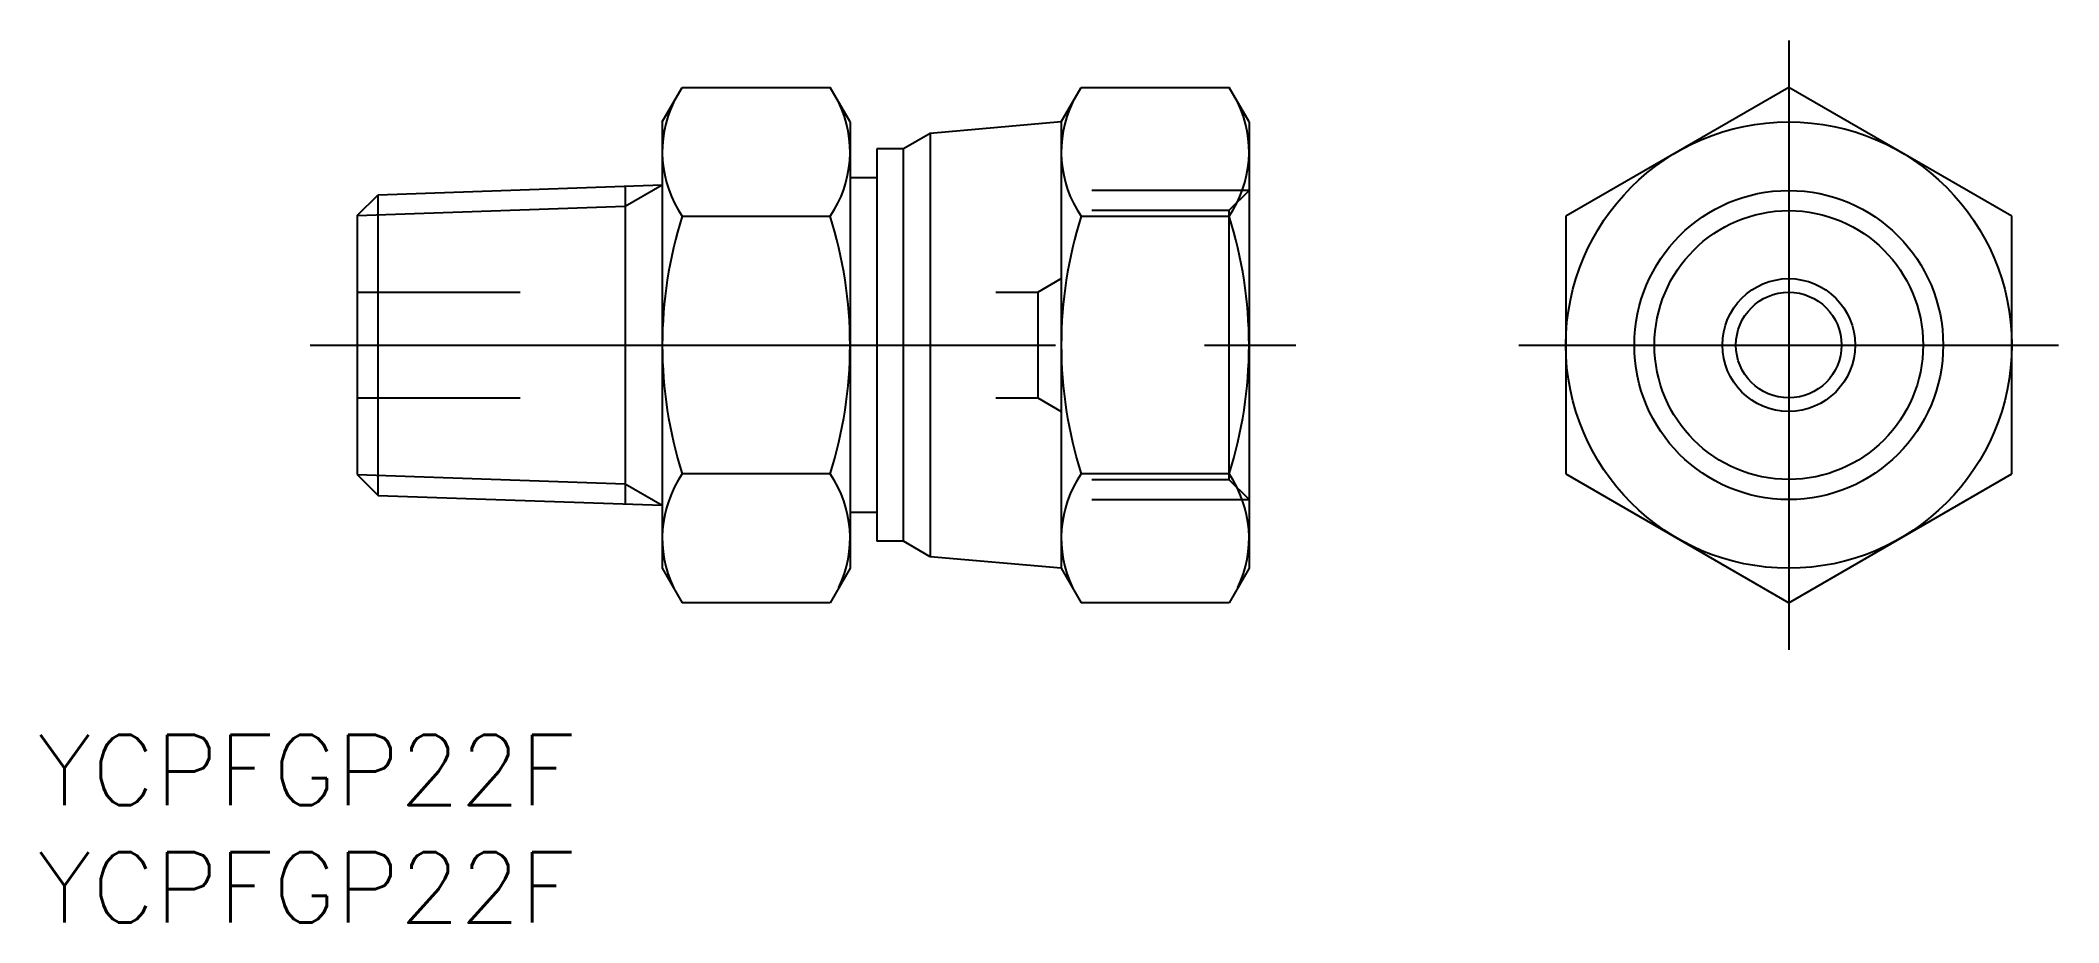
# Model space of a CAD drawing. Extents: x -74.5 to 11.5, y -24.6 to 13.
import ezdxf

# ---------------------------------------------------------------- set-up
doc = ezdxf.new("R2010")
doc.units = 0
doc.linetypes.add('CENTER', pattern=[50.8, 31.75, -6.35, 6.35, -6.35])
doc.linetypes.add('DASHED', pattern=[19.05, 12.7, -6.35])
doc.layers.get('0').update_dxf_attribs({"linetype": 'CONTINUOUS'})
doc.layers.add('CENTER', color=1, linetype='CENTER')
doc.styles.get("Standard").update_dxf_attribs({"font": 'txt.shx', "height": 3, "bigfont": 'bigfont.shx'})

msp = doc.modelspace()

# ---------------------------------------------------------------- linework, layer by layer
at = {"color": 7, "linetype": 'CONTINUOUS'}
for p, q in [((-48, 9.5), (-47.151, 10.97)), ((-47.151, 10.97), (-40.849, 10.97)), ((-40, 9.5), (-40.849, 10.97)), ((-31, 9.5), (-30.151, 10.97)), ((-30.151, 10.97), (-23.849, 10.97)), ((-23, 9.5), (-23.849, 10.97)), ((0, 10.97), (-9.5, 5.485)), ((9.5, 5.485), (0, 10.97)), ((-48, 9.5), (-48, -9.5)), ((-40, 9.5), (-40, -9.5)), ((-31, 9.5), (-36.58, 9.012)), ((-31, 9.5), (-31, -9.5)), ((-23, 9.5), (-23, -9.5)), ((-36.58, 9.012), (-37.72, 8.354)), ((-36.58, 9.012), (-36.58, -9.012)), ((-38.86, 8.354), (-38.86, -8.354)), ((-37.72, 8.354), (-38.86, 8.354)), ((-37.72, -8.354), (-37.72, 8.354)), ((-38.86, 7.125), (-40, 7.125)), ((-61, 5.513), (-60.113, 6.4)), ((-60.113, 6.4), (-48, 6.823)), ((-60.113, -6.4), (-60.113, 6.4)), ((-49.578, 6.767), (-49.578, -6.767)), ((-61, 5.513), (-61, -5.513)), ((-47.151, 5.485), (-40.849, 5.485)), ((-30.151, 5.485), (-23.849, 5.485)), ((-9.5, 5.485), (-9.5, -5.485)), ((9.5, -5.485), (9.5, 5.485)), ((-61, -5.513), (-60.113, -6.4)), ((-40.849, -5.485), (-47.151, -5.485)), ((-23.849, -5.485), (-30.151, -5.485)), ((-9.5, -5.485), (0, -10.97)), ((0, -10.97), (9.5, -5.485)), ((-60.113, -6.4), (-48, -6.823)), ((-38.86, -7.125), (-40, -7.125)), ((-37.72, -8.354), (-38.86, -8.354)), ((-36.58, -9.012), (-37.72, -8.354)), ((-31, -9.5), (-36.58, -9.012)), ((-48, -9.5), (-47.151, -10.97)), ((-40, -9.5), (-40.849, -10.97)), ((-31, -9.5), (-30.151, -10.97)), ((-23, -9.5), (-23.849, -10.97)), ((-40.849, -10.97), (-47.151, -10.97)), ((-23.849, -10.97), (-30.151, -10.97))]:
    msp.add_line(p, q, dxfattribs=at)
at = {"color": 3, "linetype": 'CONTINUOUS'}
for p, q in [((-49.578, 5.911), (-48, 6.823)), ((-61, 5.513), (-49.578, 5.911)), ((-61, -5.513), (-49.578, -5.911)), ((-49.578, -5.911), (-48, -6.823))]:
    msp.add_line(p, q, dxfattribs=at)
at = {"color": 3, "linetype": 'DASHED'}
for p, q in [((-23, 6.579), (-29.7, 6.579)), ((-23, 6.579), (-23.856, 5.723)), ((-23.856, 5.723), (-29.7, 5.723)), ((-23.856, 5.723), (-23.856, -5.723)), ((-32, 2.25), (-31, 2.827)), ((-61, 2.25), (-54.057, 2.25)), ((-33.79, 2.25), (-32, 2.25)), ((-32, 2.25), (-32, -2.25)), ((-61, -2.25), (-54.057, -2.25)), ((-33.79, -2.25), (-32, -2.25)), ((-32, -2.25), (-31, -2.827)), ((-29.7, -5.723), (-23.856, -5.723)), ((-23, -6.579), (-23.856, -5.723)), ((-29.7, -6.579), (-23, -6.579))]:
    msp.add_line(p, q, dxfattribs=at)
at = {"color": 7, "linetype": 'CONTINUOUS'}
for radius in [9.5, 5.723, 2.827, 2.25]:
    msp.add_circle((0, 0), radius, dxfattribs=at)
at = {"color": 3, "linetype": 'CONTINUOUS'}
msp.add_circle((0, 0), 6.579, dxfattribs=at)
at = {"color": 7, "linetype": 'CONTINUOUS'}
for centre, radius, start, end in [((-43.144, 8.227), 4.856, 154.38425, 214.38425), ((-44.856, 8.227), 4.856, 325.61575, 25.61575), ((-26.144, 8.227), 4.856, 154.38425, 214.38425), ((-27.856, 8.227), 4.856, 325.61575, 25.61575), ((-29.849, 0), 18.151, 162.41205, 197.58795), ((-58.151, 0), 18.151, 342.41205, 17.58795), ((-12.849, 0), 18.151, 162.41205, 197.58795), ((-41.151, 0), 18.151, 342.41205, 17.58795), ((-43.144, -8.227), 4.856, 145.61575, 205.61575), ((-44.856, -8.227), 4.856, 334.38425, 34.38425), ((-26.144, -8.227), 4.856, 145.61575, 205.61575), ((-27.856, -8.227), 4.856, 334.38425, 34.38425)]:
    msp.add_arc(centre, radius, start, end, dxfattribs=at)
at = {"layer": 'CENTER', "color": 1, "linetype": 'CENTER'}
for p, q in [((0, 12.97), (0, -12.97)), ((-63, 0), (-21, 0)), ((-11.5, 0), (11.5, 0))]:
    msp.add_line(p, q, dxfattribs=at)

# ---------------------------------------------------------------- texts
at = {"color": 7, "linetype": 'CONTINUOUS'}
for p in [(-74.632, -19.587), (-74.632, -24.587)]:
    msp.add_text('YCPFGP22F', height=3, dxfattribs=at).set_placement(p)

doc.saveas('drawing.dxf')
